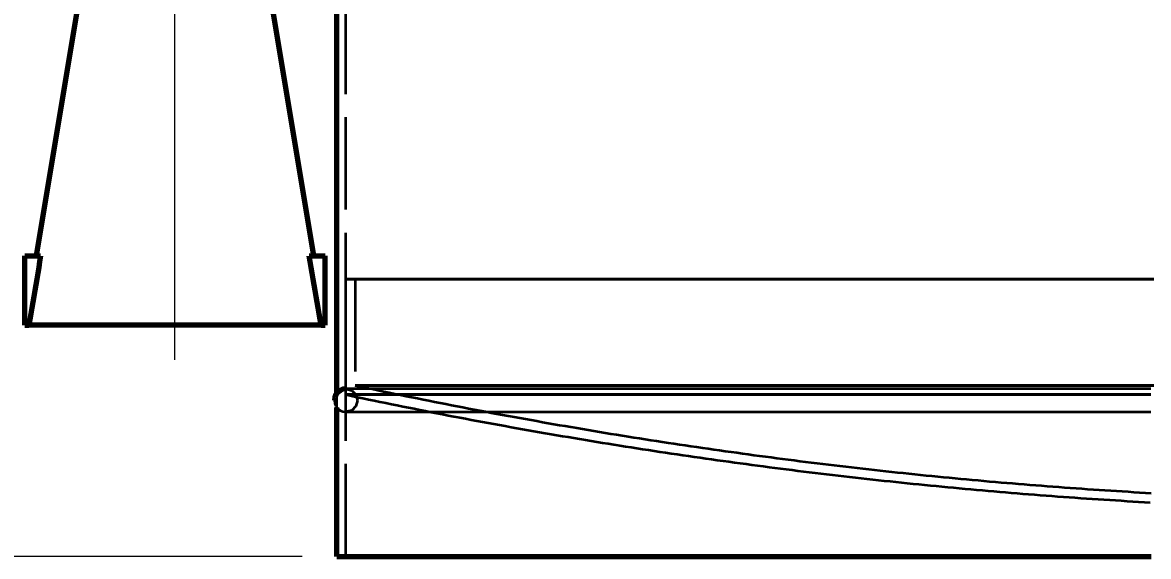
# Model space of a CAD drawing. Header units: millimetres. Extents: x 0 to 2382, y 0 to 420.
# Drawn here: x 97.09 to 145.82, y 167.83 to 190.92 of the extents above; entities that cross this region are included whole.
import ezdxf

# ---------------------------------------------------------------- set-up
doc = ezdxf.new("R2010")
doc.units = ezdxf.units.MM
doc.linetypes.add('IRAM-E-TRAZOS', pattern=[5, 4, -1])
doc.linetypes.add('IRAM-F-TRAZO-PUNTO', pattern=[20, 15, -2, 1, -2])
for name, color, linetype, lineweight in [('01-VISIBLE', 7, 'CONTINUOUS', 70), ('02-OCULTA', 4, 'IRAM-E-TRAZOS', 35), ('03-EJE', 1, 'IRAM-F-TRAZO-PUNTO', 18), ('04-COTA', 3, 'CONTINUOUS', 18)]:
    doc.layers.add(name, color=color, linetype=linetype, lineweight=lineweight)
doc.styles.add('ISO3098', font='isocpeur.ttf')
doc.dimstyles.new('FLAMA-IRAM', dxfattribs={"dimtxt": 3.5, "dimasz": 3.5, "dimexe": 2, "dimexo": 1.5, "dimgap": 1, "dimtad": 1, "dimdec": 1, "dimtxsty": 'ISO3098', "dimblk": 'IRAM_FLECHA', "dimblk1": 'IRAM_FLECHA', "dimblk2": 'IRAM_FLECHA', "dimcen": 2.5, "dimclrd": 256, "dimclre": 256, "dimclrt": 256, "dimazin": 3, "dimtfac": 1, "dimtmove": 0, "dimatfit": 3, "dimlwd": 18, "dimlwe": 18})

# ---------------------------------------------------------------- blocks, each defined once
blk = doc.blocks.new('IRAM_FLECHA')
blk.add_solid([(0, 0), (-1, 0.125), (-1, -0.125)])

msp = doc.modelspace()

# ---------------------------------------------------------------- linework, layer by layer
at = {"layer": '01-VISIBLE'}
for p, q in [((99.688, 192.828), (97.688, 180.828)), ((107.688, 192.828), (109.688, 180.828)), ((110.688, 174.878), (110.688, 191.446)), ((97.188, 180.828), (97.879, 180.828)), ((97.188, 177.828), (97.188, 180.828)), ((109.498, 180.828), (110.188, 180.828)), ((110.188, 177.828), (110.188, 180.828)), ((97.188, 177.828), (97.364, 177.828)), ((110.013, 177.828), (110.188, 177.828)), ((110.688, 167.828), (110.688, 174.278))]:
    msp.add_line(p, q, dxfattribs=at)
for points in [[(97.879, 180.828), (97.836, 180.578), (97.793, 180.328), (97.75, 180.078), (97.707, 179.828), (97.664, 179.578), (97.621, 179.328), (97.578, 179.078), (97.535, 178.828), (97.492, 178.578), (97.449, 178.328), (97.407, 178.078), (97.364, 177.828)], [(110.013, 177.828), (109.97, 178.078), (109.927, 178.328), (109.884, 178.578), (109.841, 178.828), (109.799, 179.078), (109.756, 179.328), (109.713, 179.578), (109.67, 179.828), (109.627, 180.078), (109.584, 180.328), (109.541, 180.578), (109.498, 180.828)], [(110.013, 177.828), (109.76, 177.828), (109.507, 177.828), (109.254, 177.828), (109.001, 177.828), (108.748, 177.828), (108.495, 177.828), (108.242, 177.828), (107.989, 177.828), (107.736, 177.828), (107.483, 177.828), (107.23, 177.828), (106.977, 177.828), (106.724, 177.828), (106.471, 177.828), (106.218, 177.828), (105.965, 177.828), (105.712, 177.828), (105.459, 177.828), (105.206, 177.828), (104.953, 177.828), (104.7, 177.828), (104.447, 177.828), (104.194, 177.828), (103.941, 177.828), (103.688, 177.828), (103.435, 177.828), (103.182, 177.828), (102.929, 177.828), (102.676, 177.828), (102.423, 177.828), (102.17, 177.828), (101.917, 177.828), (101.664, 177.828), (101.411, 177.828), (101.159, 177.828), (100.906, 177.828), (100.653, 177.828), (100.4, 177.828), (100.147, 177.828), (99.894, 177.828), (99.641, 177.828), (99.388, 177.828), (99.135, 177.828), (98.882, 177.828), (98.629, 177.828), (98.376, 177.828), (98.123, 177.828), (97.87, 177.828), (97.617, 177.828), (97.364, 177.828)], [(111.088, 175.078), (110.959, 175.061), (110.838, 175.011), (110.735, 174.932), (110.655, 174.828), (110.605, 174.707), (110.588, 174.578)], [(110.688, 167.828), (110.938, 167.828), (111.188, 167.828), (111.438, 167.828), (111.688, 167.828), (111.938, 167.828), (112.188, 167.828), (112.438, 167.828), (112.688, 167.828), (112.938, 167.828), (113.188, 167.828), (113.438, 167.828), (113.688, 167.828), (113.938, 167.828), (114.188, 167.828), (114.438, 167.828), (114.688, 167.828), (114.938, 167.828), (115.188, 167.828), (115.438, 167.828), (115.688, 167.828), (115.938, 167.828), (116.188, 167.828), (116.438, 167.828), (116.688, 167.828), (116.938, 167.828), (117.188, 167.828), (117.438, 167.828), (117.688, 167.828), (117.938, 167.828), (118.188, 167.828), (118.438, 167.828), (118.688, 167.828), (118.938, 167.828), (119.188, 167.828), (119.438, 167.828), (119.688, 167.828), (119.938, 167.828), (120.188, 167.828), (120.438, 167.828), (120.688, 167.828), (120.938, 167.828), (121.188, 167.828), (121.438, 167.828), (121.688, 167.828), (121.938, 167.828), (122.188, 167.828), (122.438, 167.828), (122.688, 167.828), (122.938, 167.828), (123.188, 167.828), (123.438, 167.828), (123.688, 167.828), (123.938, 167.828), (124.188, 167.828), (124.438, 167.828), (124.688, 167.828), (124.938, 167.828), (125.188, 167.828), (125.438, 167.828), (125.688, 167.828), (125.938, 167.828), (126.188, 167.828), (126.438, 167.828), (126.688, 167.828), (126.938, 167.828), (127.188, 167.828), (127.438, 167.828), (127.688, 167.828), (127.938, 167.828), (128.188, 167.828), (128.438, 167.828), (128.688, 167.828), (128.938, 167.828), (129.188, 167.828), (129.438, 167.828), (129.688, 167.828), (129.938, 167.828), (130.188, 167.828), (130.438, 167.828), (130.688, 167.828), (130.938, 167.828), (131.188, 167.828), (131.438, 167.828), (131.688, 167.828), (131.938, 167.828), (132.188, 167.828), (132.438, 167.828), (132.688, 167.828), (132.938, 167.828), (133.188, 167.828), (133.438, 167.828), (133.688, 167.828), (133.938, 167.828), (134.188, 167.828), (134.438, 167.828), (134.688, 167.828), (134.938, 167.828), (135.188, 167.828), (135.438, 167.828), (135.688, 167.828), (135.938, 167.828), (136.188, 167.828), (136.438, 167.828), (136.688, 167.828), (136.938, 167.828), (137.188, 167.828), (137.438, 167.828), (137.688, 167.828), (137.938, 167.828), (138.188, 167.828), (138.438, 167.828), (138.688, 167.828), (138.938, 167.828), (139.188, 167.828), (139.438, 167.828), (139.688, 167.828), (139.938, 167.828), (140.188, 167.828), (140.438, 167.828), (140.688, 167.828), (140.938, 167.828), (141.188, 167.828), (141.438, 167.828), (141.688, 167.828), (141.938, 167.828), (142.188, 167.828), (142.438, 167.828), (142.688, 167.828), (142.938, 167.828), (143.188, 167.828), (143.438, 167.828), (143.688, 167.828), (143.938, 167.828), (144.188, 167.828), (144.438, 167.828), (144.688, 167.828), (144.938, 167.828), (145.188, 167.828), (145.438, 167.828), (145.688, 167.828), (145.938, 167.828)]]:
    msp.add_lwpolyline(points, dxfattribs=at)
at = {"layer": '02-OCULTA'}
for p, q in [((111.088, 167.828), (111.088, 313.328)), ((97.188, 177.828), (97.188, 180.828)), ((97.188, 180.828), (97.879, 180.828)), ((109.498, 180.828), (110.188, 180.828)), ((110.188, 177.828), (110.188, 180.828)), ((111.088, 174.828), (111.088, 179.828)), ((111.488, 179.828), (111.488, 175.228)), ((97.188, 177.828), (97.364, 177.828)), ((110.013, 177.828), (110.188, 177.828)), ((110.688, 174.278), (110.688, 174.878))]:
    msp.add_line(p, q, dxfattribs=at)
for points in [[(97.879, 180.828), (97.836, 180.578), (97.793, 180.328), (97.75, 180.078), (97.707, 179.828), (97.664, 179.578), (97.621, 179.328), (97.578, 179.078), (97.535, 178.828), (97.492, 178.578), (97.449, 178.328), (97.407, 178.078), (97.364, 177.828)], [(97.688, 180.828), (97.72, 180.828), (97.752, 180.828), (97.784, 180.828), (97.815, 180.828), (97.847, 180.828), (97.879, 180.828)], [(97.879, 180.828), (97.847, 180.828), (97.815, 180.828), (97.784, 180.828), (97.752, 180.828), (97.72, 180.828), (97.688, 180.828)], [(110.013, 177.828), (109.97, 178.078), (109.927, 178.328), (109.884, 178.578), (109.841, 178.828), (109.799, 179.078), (109.756, 179.328), (109.713, 179.578), (109.67, 179.828), (109.627, 180.078), (109.584, 180.328), (109.541, 180.578), (109.498, 180.828)], [(109.498, 180.828), (109.53, 180.828), (109.561, 180.828), (109.593, 180.828), (109.625, 180.828), (109.657, 180.828), (109.688, 180.828)], [(109.688, 180.828), (109.657, 180.828), (109.625, 180.828), (109.593, 180.828), (109.561, 180.828), (109.53, 180.828), (109.498, 180.828)], [(145.912, 179.828), (145.662, 179.828), (145.411, 179.828), (145.161, 179.828), (144.91, 179.828), (144.66, 179.828), (144.409, 179.828), (144.159, 179.828), (143.908, 179.828), (143.657, 179.828), (143.407, 179.828), (143.156, 179.828), (142.906, 179.828), (142.655, 179.828), (142.405, 179.828), (142.154, 179.828), (141.904, 179.828), (141.653, 179.828), (141.403, 179.828), (141.152, 179.828), (140.902, 179.828), (140.651, 179.828), (140.401, 179.828), (140.15, 179.828), (139.9, 179.828), (139.649, 179.828), (139.398, 179.828), (139.148, 179.828), (138.897, 179.828), (138.647, 179.828), (138.396, 179.828), (138.146, 179.828), (137.895, 179.828), (137.645, 179.828), (137.394, 179.828), (137.144, 179.828), (136.893, 179.828), (136.643, 179.828), (136.392, 179.828), (136.142, 179.828), (135.891, 179.828), (135.64, 179.828), (135.39, 179.828), (135.139, 179.828), (134.889, 179.828), (134.638, 179.828), (134.388, 179.828), (134.137, 179.828), (133.887, 179.828), (133.636, 179.828), (133.386, 179.828), (133.135, 179.828), (132.885, 179.828), (132.634, 179.828), (132.384, 179.828), (132.133, 179.828), (131.882, 179.828), (131.632, 179.828), (131.381, 179.828), (131.131, 179.828), (130.88, 179.828), (130.63, 179.828), (130.379, 179.828), (130.129, 179.828), (129.878, 179.828), (129.628, 179.828), (129.377, 179.828), (129.127, 179.828), (128.876, 179.828), (128.626, 179.828), (128.375, 179.828), (128.125, 179.828), (127.874, 179.828), (127.623, 179.828), (127.373, 179.828), (127.122, 179.828), (126.872, 179.828), (126.621, 179.828), (126.371, 179.828), (126.12, 179.828), (125.87, 179.828), (125.619, 179.828), (125.369, 179.828), (125.118, 179.828), (124.868, 179.828), (124.617, 179.828), (124.367, 179.828), (124.116, 179.828), (123.865, 179.828), (123.615, 179.828), (123.364, 179.828), (123.114, 179.828), (122.863, 179.828), (122.613, 179.828), (122.362, 179.828), (122.112, 179.828), (121.861, 179.828), (121.611, 179.828), (121.36, 179.828), (121.11, 179.828), (120.859, 179.828), (120.609, 179.828), (120.358, 179.828), (120.107, 179.828), (119.857, 179.828), (119.606, 179.828), (119.356, 179.828), (119.105, 179.828), (118.855, 179.828), (118.604, 179.828), (118.354, 179.828), (118.103, 179.828), (117.853, 179.828), (117.602, 179.828), (117.352, 179.828), (117.101, 179.828), (116.851, 179.828), (116.6, 179.828), (116.35, 179.828), (116.099, 179.828), (115.848, 179.828), (115.598, 179.828), (115.347, 179.828), (115.097, 179.828), (114.846, 179.828), (114.596, 179.828), (114.345, 179.828), (114.095, 179.828), (113.844, 179.828), (113.594, 179.828), (113.343, 179.828), (113.093, 179.828), (112.842, 179.828), (112.592, 179.828), (112.341, 179.828), (112.09, 179.828), (111.84, 179.828), (111.589, 179.828), (111.339, 179.828), (111.088, 179.828)], [(111.088, 179.828), (111.339, 179.828), (111.589, 179.828), (111.84, 179.828), (112.09, 179.828), (112.341, 179.828), (112.592, 179.828), (112.842, 179.828), (113.093, 179.828), (113.343, 179.828), (113.594, 179.828), (113.844, 179.828), (114.095, 179.828), (114.345, 179.828), (114.596, 179.828), (114.846, 179.828), (115.097, 179.828), (115.347, 179.828), (115.598, 179.828), (115.848, 179.828), (116.099, 179.828), (116.35, 179.828), (116.6, 179.828), (116.851, 179.828), (117.101, 179.828), (117.352, 179.828), (117.602, 179.828), (117.853, 179.828), (118.103, 179.828), (118.354, 179.828), (118.604, 179.828), (118.855, 179.828), (119.105, 179.828), (119.356, 179.828), (119.606, 179.828), (119.857, 179.828), (120.107, 179.828), (120.358, 179.828), (120.609, 179.828), (120.859, 179.828), (121.11, 179.828), (121.36, 179.828), (121.611, 179.828), (121.861, 179.828), (122.112, 179.828), (122.362, 179.828), (122.613, 179.828), (122.863, 179.828), (123.114, 179.828), (123.364, 179.828), (123.615, 179.828), (123.865, 179.828), (124.116, 179.828), (124.367, 179.828), (124.617, 179.828), (124.868, 179.828), (125.118, 179.828), (125.369, 179.828), (125.619, 179.828), (125.87, 179.828), (126.12, 179.828), (126.371, 179.828), (126.621, 179.828), (126.872, 179.828), (127.122, 179.828), (127.373, 179.828), (127.623, 179.828), (127.874, 179.828), (128.125, 179.828), (128.375, 179.828), (128.626, 179.828), (128.876, 179.828), (129.127, 179.828), (129.377, 179.828), (129.628, 179.828), (129.878, 179.828), (130.129, 179.828), (130.379, 179.828), (130.63, 179.828), (130.88, 179.828), (131.131, 179.828), (131.381, 179.828), (131.632, 179.828), (131.882, 179.828), (132.133, 179.828), (132.384, 179.828), (132.634, 179.828), (132.885, 179.828), (133.135, 179.828), (133.386, 179.828), (133.636, 179.828), (133.887, 179.828), (134.137, 179.828), (134.388, 179.828), (134.638, 179.828), (134.889, 179.828), (135.139, 179.828), (135.39, 179.828), (135.64, 179.828), (135.891, 179.828), (136.142, 179.828), (136.392, 179.828), (136.643, 179.828), (136.893, 179.828), (137.144, 179.828), (137.394, 179.828), (137.645, 179.828), (137.895, 179.828), (138.146, 179.828), (138.396, 179.828), (138.647, 179.828), (138.897, 179.828), (139.148, 179.828), (139.398, 179.828), (139.649, 179.828), (139.9, 179.828), (140.15, 179.828), (140.401, 179.828), (140.651, 179.828), (140.902, 179.828), (141.152, 179.828), (141.403, 179.828), (141.653, 179.828), (141.904, 179.828), (142.154, 179.828), (142.405, 179.828), (142.655, 179.828), (142.906, 179.828), (143.156, 179.828), (143.407, 179.828), (143.657, 179.828), (143.908, 179.828), (144.159, 179.828), (144.409, 179.828), (144.66, 179.828), (144.91, 179.828), (145.161, 179.828), (145.411, 179.828), (145.662, 179.828), (145.912, 179.828)], [(146.044, 179.828), (145.793, 179.828), (145.543, 179.828), (145.293, 179.828), (145.042, 179.828), (144.792, 179.828), (144.541, 179.828), (144.291, 179.828), (144.041, 179.828), (143.79, 179.828), (143.54, 179.828), (143.289, 179.828), (143.039, 179.828), (142.789, 179.828), (142.538, 179.828), (142.288, 179.828), (142.037, 179.828), (141.787, 179.828), (141.537, 179.828), (141.286, 179.828), (141.036, 179.828), (140.785, 179.828), (140.535, 179.828), (140.285, 179.828), (140.034, 179.828), (139.784, 179.828), (139.533, 179.828), (139.283, 179.828), (139.033, 179.828), (138.782, 179.828), (138.532, 179.828), (138.281, 179.828), (138.031, 179.828), (137.781, 179.828), (137.53, 179.828), (137.28, 179.828), (137.029, 179.828), (136.779, 179.828), (136.529, 179.828), (136.278, 179.828), (136.028, 179.828), (135.777, 179.828), (135.527, 179.828), (135.277, 179.828), (135.026, 179.828), (134.776, 179.828), (134.525, 179.828), (134.275, 179.828), (134.025, 179.828), (133.774, 179.828), (133.524, 179.828), (133.273, 179.828), (133.023, 179.828), (132.773, 179.828), (132.522, 179.828), (132.272, 179.828), (132.021, 179.828), (131.771, 179.828), (131.521, 179.828), (131.27, 179.828), (131.02, 179.828), (130.769, 179.828), (130.519, 179.828), (130.268, 179.828), (130.018, 179.828), (129.768, 179.828), (129.517, 179.828), (129.267, 179.828), (129.016, 179.828), (128.766, 179.828), (128.516, 179.828), (128.265, 179.828), (128.015, 179.828), (127.764, 179.828), (127.514, 179.828), (127.264, 179.828), (127.013, 179.828), (126.763, 179.828), (126.512, 179.828), (126.262, 179.828), (126.012, 179.828), (125.761, 179.828), (125.511, 179.828), (125.26, 179.828), (125.01, 179.828), (124.76, 179.828), (124.509, 179.828), (124.259, 179.828), (124.008, 179.828), (123.758, 179.828), (123.508, 179.828), (123.257, 179.828), (123.007, 179.828), (122.756, 179.828), (122.506, 179.828), (122.256, 179.828), (122.005, 179.828), (121.755, 179.828), (121.504, 179.828), (121.254, 179.828), (121.004, 179.828), (120.753, 179.828), (120.503, 179.828), (120.252, 179.828), (120.002, 179.828), (119.752, 179.828), (119.501, 179.828), (119.251, 179.828), (119, 179.828), (118.75, 179.828), (118.5, 179.828), (118.249, 179.828), (117.999, 179.828), (117.748, 179.828), (117.498, 179.828), (117.248, 179.828), (116.997, 179.828), (116.747, 179.828), (116.496, 179.828), (116.246, 179.828), (115.996, 179.828), (115.745, 179.828), (115.495, 179.828), (115.244, 179.828), (114.994, 179.828), (114.744, 179.828), (114.493, 179.828), (114.243, 179.828), (113.992, 179.828), (113.742, 179.828), (113.492, 179.828), (113.241, 179.828), (112.991, 179.828), (112.74, 179.828), (112.49, 179.828), (112.24, 179.828), (111.989, 179.828), (111.739, 179.828), (111.488, 179.828)], [(111.488, 179.828), (111.739, 179.828), (111.989, 179.828), (112.24, 179.828), (112.49, 179.828), (112.74, 179.828), (112.991, 179.828), (113.241, 179.828), (113.492, 179.828), (113.742, 179.828), (113.992, 179.828), (114.243, 179.828), (114.493, 179.828), (114.744, 179.828), (114.994, 179.828), (115.244, 179.828), (115.495, 179.828), (115.745, 179.828), (115.996, 179.828), (116.246, 179.828), (116.496, 179.828), (116.747, 179.828), (116.997, 179.828), (117.248, 179.828), (117.498, 179.828), (117.748, 179.828), (117.999, 179.828), (118.249, 179.828), (118.5, 179.828), (118.75, 179.828), (119, 179.828), (119.251, 179.828), (119.501, 179.828), (119.752, 179.828), (120.002, 179.828), (120.252, 179.828), (120.503, 179.828), (120.753, 179.828), (121.004, 179.828), (121.254, 179.828), (121.504, 179.828), (121.755, 179.828), (122.005, 179.828), (122.256, 179.828), (122.506, 179.828), (122.756, 179.828), (123.007, 179.828), (123.257, 179.828), (123.508, 179.828), (123.758, 179.828), (124.008, 179.828), (124.259, 179.828), (124.509, 179.828), (124.76, 179.828), (125.01, 179.828), (125.26, 179.828), (125.511, 179.828), (125.761, 179.828), (126.012, 179.828), (126.262, 179.828), (126.512, 179.828), (126.763, 179.828), (127.013, 179.828), (127.264, 179.828), (127.514, 179.828), (127.764, 179.828), (128.015, 179.828), (128.265, 179.828), (128.516, 179.828), (128.766, 179.828), (129.016, 179.828), (129.267, 179.828), (129.517, 179.828), (129.768, 179.828), (130.018, 179.828), (130.268, 179.828), (130.519, 179.828), (130.769, 179.828), (131.02, 179.828), (131.27, 179.828), (131.521, 179.828), (131.771, 179.828), (132.021, 179.828), (132.272, 179.828), (132.522, 179.828), (132.773, 179.828), (133.023, 179.828), (133.273, 179.828), (133.524, 179.828), (133.774, 179.828), (134.025, 179.828), (134.275, 179.828), (134.525, 179.828), (134.776, 179.828), (135.026, 179.828), (135.277, 179.828), (135.527, 179.828), (135.777, 179.828), (136.028, 179.828), (136.278, 179.828), (136.529, 179.828), (136.779, 179.828), (137.029, 179.828), (137.28, 179.828), (137.53, 179.828), (137.781, 179.828), (138.031, 179.828), (138.281, 179.828), (138.532, 179.828), (138.782, 179.828), (139.033, 179.828), (139.283, 179.828), (139.533, 179.828), (139.784, 179.828), (140.034, 179.828), (140.285, 179.828), (140.535, 179.828), (140.785, 179.828), (141.036, 179.828), (141.286, 179.828), (141.537, 179.828), (141.787, 179.828), (142.037, 179.828), (142.288, 179.828), (142.538, 179.828), (142.789, 179.828), (143.039, 179.828), (143.289, 179.828), (143.54, 179.828), (143.79, 179.828), (144.041, 179.828), (144.291, 179.828), (144.541, 179.828), (144.792, 179.828), (145.042, 179.828), (145.293, 179.828), (145.543, 179.828), (145.793, 179.828), (146.044, 179.828)], [(97.364, 177.828), (97.617, 177.828), (97.87, 177.828), (98.123, 177.828), (98.376, 177.828), (98.629, 177.828), (98.882, 177.828), (99.135, 177.828), (99.388, 177.828), (99.641, 177.828), (99.894, 177.828), (100.147, 177.828), (100.4, 177.828), (100.653, 177.828), (100.906, 177.828), (101.159, 177.828), (101.411, 177.828), (101.664, 177.828), (101.917, 177.828), (102.17, 177.828), (102.423, 177.828), (102.676, 177.828), (102.929, 177.828), (103.182, 177.828), (103.435, 177.828), (103.688, 177.828), (103.941, 177.828), (104.194, 177.828), (104.447, 177.828), (104.7, 177.828), (104.953, 177.828), (105.206, 177.828), (105.459, 177.828), (105.712, 177.828), (105.965, 177.828), (106.218, 177.828), (106.471, 177.828), (106.724, 177.828), (106.977, 177.828), (107.23, 177.828), (107.483, 177.828), (107.736, 177.828), (107.989, 177.828), (108.242, 177.828), (108.495, 177.828), (108.748, 177.828), (109.001, 177.828), (109.254, 177.828), (109.507, 177.828), (109.76, 177.828), (110.013, 177.828)], [(145.912, 175.078), (145.662, 175.078), (145.411, 175.078), (145.161, 175.078), (144.91, 175.078), (144.66, 175.078), (144.409, 175.078), (144.159, 175.078), (143.908, 175.078), (143.657, 175.078), (143.407, 175.078), (143.156, 175.078), (142.906, 175.078), (142.655, 175.078), (142.405, 175.078), (142.154, 175.078), (141.904, 175.078), (141.653, 175.078), (141.403, 175.078), (141.152, 175.078), (140.902, 175.078), (140.651, 175.078), (140.401, 175.078), (140.15, 175.078), (139.9, 175.078), (139.649, 175.078), (139.398, 175.078), (139.148, 175.078), (138.897, 175.078), (138.647, 175.078), (138.396, 175.078), (138.146, 175.078), (137.895, 175.078), (137.645, 175.078), (137.394, 175.078), (137.144, 175.078), (136.893, 175.078), (136.643, 175.078), (136.392, 175.078), (136.142, 175.078), (135.891, 175.078), (135.64, 175.078), (135.39, 175.078), (135.139, 175.078), (134.889, 175.078), (134.638, 175.078), (134.388, 175.078), (134.137, 175.078), (133.887, 175.078), (133.636, 175.078), (133.386, 175.078), (133.135, 175.078), (132.885, 175.078), (132.634, 175.078), (132.384, 175.078), (132.133, 175.078), (131.882, 175.078), (131.632, 175.078), (131.381, 175.078), (131.131, 175.078), (130.88, 175.078), (130.63, 175.078), (130.379, 175.078), (130.129, 175.078), (129.878, 175.078), (129.628, 175.078), (129.377, 175.078), (129.127, 175.078), (128.876, 175.078), (128.626, 175.078), (128.375, 175.078), (128.125, 175.078), (127.874, 175.078), (127.623, 175.078), (127.373, 175.078), (127.122, 175.078), (126.872, 175.078), (126.621, 175.078), (126.371, 175.078), (126.12, 175.078), (125.87, 175.078), (125.619, 175.078), (125.369, 175.078), (125.118, 175.078), (124.868, 175.078), (124.617, 175.078), (124.367, 175.078), (124.116, 175.078), (123.865, 175.078), (123.615, 175.078), (123.364, 175.078), (123.114, 175.078), (122.863, 175.078), (122.613, 175.078), (122.362, 175.078), (122.112, 175.078), (121.861, 175.078), (121.611, 175.078), (121.36, 175.078), (121.11, 175.078), (120.859, 175.078), (120.609, 175.078), (120.358, 175.078), (120.107, 175.078), (119.857, 175.078), (119.606, 175.078), (119.356, 175.078), (119.105, 175.078), (118.855, 175.078), (118.604, 175.078), (118.354, 175.078), (118.103, 175.078), (117.853, 175.078), (117.602, 175.078), (117.352, 175.078), (117.101, 175.078), (116.851, 175.078), (116.6, 175.078), (116.35, 175.078), (116.099, 175.078), (115.848, 175.078), (115.598, 175.078), (115.347, 175.078), (115.097, 175.078), (114.846, 175.078), (114.596, 175.078), (114.345, 175.078), (114.095, 175.078), (113.844, 175.078), (113.594, 175.078), (113.343, 175.078), (113.093, 175.078), (112.842, 175.078), (112.592, 175.078), (112.341, 175.078), (112.09, 175.078), (111.84, 175.078), (111.589, 175.078), (111.339, 175.078), (111.088, 175.078)], [(145.912, 175.078), (145.662, 175.078), (145.411, 175.078), (145.161, 175.078), (144.91, 175.078), (144.66, 175.078), (144.409, 175.078), (144.159, 175.078), (143.908, 175.078), (143.657, 175.078), (143.407, 175.078), (143.156, 175.078), (142.906, 175.078), (142.655, 175.078), (142.405, 175.078), (142.154, 175.078), (141.904, 175.078), (141.653, 175.078), (141.403, 175.078), (141.152, 175.078), (140.902, 175.078), (140.651, 175.078), (140.401, 175.078), (140.15, 175.078), (139.9, 175.078), (139.649, 175.078), (139.398, 175.078), (139.148, 175.078), (138.897, 175.078), (138.647, 175.078), (138.396, 175.078), (138.146, 175.078), (137.895, 175.078), (137.645, 175.078), (137.394, 175.078), (137.144, 175.078), (136.893, 175.078), (136.643, 175.078), (136.392, 175.078), (136.142, 175.078), (135.891, 175.078), (135.64, 175.078), (135.39, 175.078), (135.139, 175.078), (134.889, 175.078), (134.638, 175.078), (134.388, 175.078), (134.137, 175.078), (133.887, 175.078), (133.636, 175.078), (133.386, 175.078), (133.135, 175.078), (132.885, 175.078), (132.634, 175.078), (132.384, 175.078), (132.133, 175.078), (131.882, 175.078), (131.632, 175.078), (131.381, 175.078), (131.131, 175.078), (130.88, 175.078), (130.63, 175.078), (130.379, 175.078), (130.129, 175.078), (129.878, 175.078), (129.628, 175.078), (129.377, 175.078), (129.127, 175.078), (128.876, 175.078), (128.626, 175.078), (128.375, 175.078), (128.125, 175.078), (127.874, 175.078), (127.623, 175.078), (127.373, 175.078), (127.122, 175.078), (126.872, 175.078), (126.621, 175.078), (126.371, 175.078), (126.12, 175.078), (125.87, 175.078), (125.619, 175.078), (125.369, 175.078), (125.118, 175.078), (124.868, 175.078), (124.617, 175.078), (124.367, 175.078), (124.116, 175.078), (123.865, 175.078), (123.615, 175.078), (123.364, 175.078), (123.114, 175.078), (122.863, 175.078), (122.613, 175.078), (122.362, 175.078), (122.112, 175.078), (121.861, 175.078), (121.611, 175.078), (121.36, 175.078), (121.11, 175.078), (120.859, 175.078), (120.609, 175.078), (120.358, 175.078), (120.107, 175.078), (119.857, 175.078), (119.606, 175.078), (119.356, 175.078), (119.105, 175.078), (118.855, 175.078), (118.604, 175.078), (118.354, 175.078), (118.103, 175.078), (117.853, 175.078), (117.602, 175.078), (117.352, 175.078), (117.101, 175.078), (116.851, 175.078), (116.6, 175.078), (116.35, 175.078), (116.099, 175.078), (115.848, 175.078), (115.598, 175.078), (115.347, 175.078), (115.097, 175.078), (114.846, 175.078), (114.596, 175.078), (114.345, 175.078), (114.095, 175.078), (113.844, 175.078), (113.594, 175.078), (113.343, 175.078), (113.093, 175.078), (112.842, 175.078), (112.592, 175.078), (112.341, 175.078), (112.09, 175.078), (111.84, 175.078), (111.589, 175.078), (111.339, 175.078), (111.088, 175.078)], [(111.088, 175.078), (111.338, 175.011), (111.521, 174.828), (111.588, 174.578), (111.521, 174.328), (111.338, 174.145), (111.088, 174.078)], [(146.044, 175.228), (145.793, 175.228), (145.543, 175.228), (145.293, 175.228), (145.042, 175.228), (144.792, 175.228), (144.541, 175.228), (144.291, 175.228), (144.041, 175.228), (143.79, 175.228), (143.54, 175.228), (143.289, 175.228), (143.039, 175.228), (142.789, 175.228), (142.538, 175.228), (142.288, 175.228), (142.037, 175.228), (141.787, 175.228), (141.537, 175.228), (141.286, 175.228), (141.036, 175.228), (140.785, 175.228), (140.535, 175.228), (140.285, 175.228), (140.034, 175.228), (139.784, 175.228), (139.533, 175.228), (139.283, 175.228), (139.033, 175.228), (138.782, 175.228), (138.532, 175.228), (138.281, 175.228), (138.031, 175.228), (137.781, 175.228), (137.53, 175.228), (137.28, 175.228), (137.029, 175.228), (136.779, 175.228), (136.529, 175.228), (136.278, 175.228), (136.028, 175.228), (135.777, 175.228), (135.527, 175.228), (135.277, 175.228), (135.026, 175.228), (134.776, 175.228), (134.525, 175.228), (134.275, 175.228), (134.025, 175.228), (133.774, 175.228), (133.524, 175.228), (133.273, 175.228), (133.023, 175.228), (132.773, 175.228), (132.522, 175.228), (132.272, 175.228), (132.021, 175.228), (131.771, 175.228), (131.521, 175.228), (131.27, 175.228), (131.02, 175.228), (130.769, 175.228), (130.519, 175.228), (130.268, 175.228), (130.018, 175.228), (129.768, 175.228), (129.517, 175.228), (129.267, 175.228), (129.016, 175.228), (128.766, 175.228), (128.516, 175.228), (128.265, 175.228), (128.015, 175.228), (127.764, 175.228), (127.514, 175.228), (127.264, 175.228), (127.013, 175.228), (126.763, 175.228), (126.512, 175.228), (126.262, 175.228), (126.012, 175.228), (125.761, 175.228), (125.511, 175.228), (125.26, 175.228), (125.01, 175.228), (124.76, 175.228), (124.509, 175.228), (124.259, 175.228), (124.008, 175.228), (123.758, 175.228), (123.508, 175.228), (123.257, 175.228), (123.007, 175.228), (122.756, 175.228), (122.506, 175.228), (122.256, 175.228), (122.005, 175.228), (121.755, 175.228), (121.504, 175.228), (121.254, 175.228), (121.004, 175.228), (120.753, 175.228), (120.503, 175.228), (120.252, 175.228), (120.002, 175.228), (119.752, 175.228), (119.501, 175.228), (119.251, 175.228), (119, 175.228), (118.75, 175.228), (118.5, 175.228), (118.249, 175.228), (117.999, 175.228), (117.748, 175.228), (117.498, 175.228), (117.248, 175.228), (116.997, 175.228), (116.747, 175.228), (116.496, 175.228), (116.246, 175.228), (115.996, 175.228), (115.745, 175.228), (115.495, 175.228), (115.244, 175.228), (114.994, 175.228), (114.744, 175.228), (114.493, 175.228), (114.243, 175.228), (113.992, 175.228), (113.742, 175.228), (113.492, 175.228), (113.241, 175.228), (112.991, 175.228), (112.74, 175.228), (112.49, 175.228), (112.24, 175.228), (111.989, 175.228), (111.739, 175.228), (111.488, 175.228)], [(111.488, 175.228), (111.739, 175.228), (111.989, 175.228), (112.24, 175.228), (112.49, 175.228), (112.74, 175.228), (112.991, 175.228), (113.241, 175.228), (113.492, 175.228), (113.742, 175.228), (113.992, 175.228), (114.243, 175.228), (114.493, 175.228), (114.744, 175.228), (114.994, 175.228), (115.244, 175.228), (115.495, 175.228), (115.745, 175.228), (115.996, 175.228), (116.246, 175.228), (116.496, 175.228), (116.747, 175.228), (116.997, 175.228), (117.248, 175.228), (117.498, 175.228), (117.748, 175.228), (117.999, 175.228), (118.249, 175.228), (118.5, 175.228), (118.75, 175.228), (119, 175.228), (119.251, 175.228), (119.501, 175.228), (119.752, 175.228), (120.002, 175.228), (120.252, 175.228), (120.503, 175.228), (120.753, 175.228), (121.004, 175.228), (121.254, 175.228), (121.504, 175.228), (121.755, 175.228), (122.005, 175.228), (122.256, 175.228), (122.506, 175.228), (122.756, 175.228), (123.007, 175.228), (123.257, 175.228), (123.508, 175.228), (123.758, 175.228), (124.008, 175.228), (124.259, 175.228), (124.509, 175.228), (124.76, 175.228), (125.01, 175.228), (125.26, 175.228), (125.511, 175.228), (125.761, 175.228), (126.012, 175.228), (126.262, 175.228), (126.512, 175.228), (126.763, 175.228), (127.013, 175.228), (127.264, 175.228), (127.514, 175.228), (127.764, 175.228), (128.015, 175.228), (128.265, 175.228), (128.516, 175.228), (128.766, 175.228), (129.016, 175.228), (129.267, 175.228), (129.517, 175.228), (129.768, 175.228), (130.018, 175.228), (130.268, 175.228), (130.519, 175.228), (130.769, 175.228), (131.02, 175.228), (131.27, 175.228), (131.521, 175.228), (131.771, 175.228), (132.021, 175.228), (132.272, 175.228), (132.522, 175.228), (132.773, 175.228), (133.023, 175.228), (133.273, 175.228), (133.524, 175.228), (133.774, 175.228), (134.025, 175.228), (134.275, 175.228), (134.525, 175.228), (134.776, 175.228), (135.026, 175.228), (135.277, 175.228), (135.527, 175.228), (135.777, 175.228), (136.028, 175.228), (136.278, 175.228), (136.529, 175.228), (136.779, 175.228), (137.029, 175.228), (137.28, 175.228), (137.53, 175.228), (137.781, 175.228), (138.031, 175.228), (138.281, 175.228), (138.532, 175.228), (138.782, 175.228), (139.033, 175.228), (139.283, 175.228), (139.533, 175.228), (139.784, 175.228), (140.034, 175.228), (140.285, 175.228), (140.535, 175.228), (140.785, 175.228), (141.036, 175.228), (141.286, 175.228), (141.537, 175.228), (141.787, 175.228), (142.037, 175.228), (142.288, 175.228), (142.538, 175.228), (142.789, 175.228), (143.039, 175.228), (143.289, 175.228), (143.54, 175.228), (143.79, 175.228), (144.041, 175.228), (144.291, 175.228), (144.541, 175.228), (144.792, 175.228), (145.042, 175.228), (145.293, 175.228), (145.543, 175.228), (145.793, 175.228), (146.044, 175.228)], [(111.488, 175.228), (111.733, 175.176), (111.978, 175.124), (112.223, 175.072), (112.468, 175.021), (112.713, 174.969), (112.958, 174.918), (113.203, 174.868), (113.448, 174.817), (113.693, 174.767), (113.939, 174.717), (114.184, 174.668), (114.429, 174.618), (114.675, 174.569), (114.92, 174.52), (115.166, 174.472), (115.411, 174.423), (115.657, 174.375), (115.903, 174.328), (116.148, 174.28), (116.394, 174.233), (116.64, 174.186), (116.886, 174.139), (117.132, 174.093), (117.378, 174.046), (117.624, 174.001), (117.87, 173.955), (118.116, 173.91), (118.362, 173.864), (118.608, 173.82), (118.855, 173.775), (119.101, 173.731), (119.347, 173.687), (119.594, 173.643), (119.84, 173.6), (120.087, 173.556), (120.334, 173.513), (120.58, 173.471), (120.827, 173.428), (121.074, 173.386), (121.32, 173.344), (121.567, 173.303), (121.814, 173.261), (122.061, 173.22), (122.308, 173.18), (122.555, 173.139), (122.802, 173.099), (123.049, 173.059), (123.296, 173.019), (123.543, 172.98), (123.79, 172.941), (124.038, 172.902), (124.285, 172.863), (124.532, 172.825), (124.78, 172.787), (125.027, 172.749), (125.275, 172.712), (125.522, 172.675), (125.77, 172.638), (126.017, 172.601), (126.265, 172.565), (126.513, 172.528), (126.76, 172.493), (127.008, 172.457), (127.256, 172.422), (127.504, 172.387), (127.752, 172.352), (127.999, 172.318), (128.247, 172.283), (128.495, 172.249), (128.743, 172.216), (128.991, 172.182), (129.24, 172.149), (129.488, 172.117), (129.736, 172.084), (129.984, 172.052), (130.232, 172.02), (130.481, 171.988), (130.729, 171.957), (130.977, 171.926), (131.226, 171.895), (131.474, 171.864), (131.722, 171.834), (131.971, 171.804), (132.219, 171.774), (132.468, 171.745), (132.717, 171.716), (132.965, 171.687), (133.214, 171.658), (133.463, 171.63), (133.711, 171.602), (133.96, 171.574), (134.209, 171.546), (134.458, 171.519), (134.706, 171.492), (134.955, 171.466), (135.204, 171.439), (135.453, 171.413), (135.702, 171.387), (135.951, 171.362), (136.2, 171.337), (136.449, 171.312), (136.698, 171.287), (136.947, 171.262), (137.196, 171.238), (137.446, 171.215), (137.695, 171.191), (137.944, 171.168), (138.193, 171.145), (138.442, 171.122), (138.692, 171.1), (138.941, 171.077), (139.19, 171.056), (139.44, 171.034), (139.689, 171.013), (139.938, 170.992), (140.188, 170.971), (140.437, 170.95), (140.687, 170.93), (140.936, 170.91), (141.186, 170.891), (141.435, 170.872), (141.685, 170.853), (141.935, 170.834), (142.184, 170.815), (142.434, 170.797), (142.683, 170.779), (142.933, 170.762), (143.183, 170.744), (143.432, 170.727), (143.682, 170.711), (143.932, 170.694), (144.182, 170.678), (144.432, 170.662), (144.681, 170.646), (144.931, 170.631), (145.181, 170.616), (145.431, 170.601), (145.681, 170.587), (145.931, 170.573)], [(110.588, 174.578), (110.605, 174.449), (110.655, 174.328), (110.735, 174.225), (110.838, 174.145), (110.959, 174.095), (111.088, 174.078)], [(145.912, 174.828), (145.662, 174.828), (145.411, 174.828), (145.161, 174.828), (144.91, 174.828), (144.66, 174.828), (144.409, 174.828), (144.159, 174.828), (143.908, 174.828), (143.657, 174.828), (143.407, 174.828), (143.156, 174.828), (142.906, 174.828), (142.655, 174.828), (142.405, 174.828), (142.154, 174.828), (141.904, 174.828), (141.653, 174.828), (141.403, 174.828), (141.152, 174.828), (140.902, 174.828), (140.651, 174.828), (140.401, 174.828), (140.15, 174.828), (139.9, 174.828), (139.649, 174.828), (139.398, 174.828), (139.148, 174.828), (138.897, 174.828), (138.647, 174.828), (138.396, 174.828), (138.146, 174.828), (137.895, 174.828), (137.645, 174.828), (137.394, 174.828), (137.144, 174.828), (136.893, 174.828), (136.643, 174.828), (136.392, 174.828), (136.142, 174.828), (135.891, 174.828), (135.64, 174.828), (135.39, 174.828), (135.139, 174.828), (134.889, 174.828), (134.638, 174.828), (134.388, 174.828), (134.137, 174.828), (133.887, 174.828), (133.636, 174.828), (133.386, 174.828), (133.135, 174.828), (132.885, 174.828), (132.634, 174.828), (132.384, 174.828), (132.133, 174.828), (131.882, 174.828), (131.632, 174.828), (131.381, 174.828), (131.131, 174.828), (130.88, 174.828), (130.63, 174.828), (130.379, 174.828), (130.129, 174.828), (129.878, 174.828), (129.628, 174.828), (129.377, 174.828), (129.127, 174.828), (128.876, 174.828), (128.626, 174.828), (128.375, 174.828), (128.125, 174.828), (127.874, 174.828), (127.623, 174.828), (127.373, 174.828), (127.122, 174.828), (126.872, 174.828), (126.621, 174.828), (126.371, 174.828), (126.12, 174.828), (125.87, 174.828), (125.619, 174.828), (125.369, 174.828), (125.118, 174.828), (124.868, 174.828), (124.617, 174.828), (124.367, 174.828), (124.116, 174.828), (123.865, 174.828), (123.615, 174.828), (123.364, 174.828), (123.114, 174.828), (122.863, 174.828), (122.613, 174.828), (122.362, 174.828), (122.112, 174.828), (121.861, 174.828), (121.611, 174.828), (121.36, 174.828), (121.11, 174.828), (120.859, 174.828), (120.609, 174.828), (120.358, 174.828), (120.107, 174.828), (119.857, 174.828), (119.606, 174.828), (119.356, 174.828), (119.105, 174.828), (118.855, 174.828), (118.604, 174.828), (118.354, 174.828), (118.103, 174.828), (117.853, 174.828), (117.602, 174.828), (117.352, 174.828), (117.101, 174.828), (116.851, 174.828), (116.6, 174.828), (116.35, 174.828), (116.099, 174.828), (115.848, 174.828), (115.598, 174.828), (115.347, 174.828), (115.097, 174.828), (114.846, 174.828), (114.596, 174.828), (114.345, 174.828), (114.095, 174.828), (113.844, 174.828), (113.594, 174.828), (113.343, 174.828), (113.093, 174.828), (112.842, 174.828), (112.592, 174.828), (112.341, 174.828), (112.09, 174.828), (111.84, 174.828), (111.589, 174.828), (111.339, 174.828), (111.088, 174.828)], [(111.088, 174.828), (111.339, 174.828), (111.589, 174.828), (111.84, 174.828), (112.09, 174.828), (112.341, 174.828), (112.592, 174.828), (112.842, 174.828), (113.093, 174.828), (113.343, 174.828), (113.594, 174.828), (113.844, 174.828), (114.095, 174.828), (114.345, 174.828), (114.596, 174.828), (114.846, 174.828), (115.097, 174.828), (115.347, 174.828), (115.598, 174.828), (115.848, 174.828), (116.099, 174.828), (116.35, 174.828), (116.6, 174.828), (116.851, 174.828), (117.101, 174.828), (117.352, 174.828), (117.602, 174.828), (117.853, 174.828), (118.103, 174.828), (118.354, 174.828), (118.604, 174.828), (118.855, 174.828), (119.105, 174.828), (119.356, 174.828), (119.606, 174.828), (119.857, 174.828), (120.107, 174.828), (120.358, 174.828), (120.609, 174.828), (120.859, 174.828), (121.11, 174.828), (121.36, 174.828), (121.611, 174.828), (121.861, 174.828), (122.112, 174.828), (122.362, 174.828), (122.613, 174.828), (122.863, 174.828), (123.114, 174.828), (123.364, 174.828), (123.615, 174.828), (123.865, 174.828), (124.116, 174.828), (124.367, 174.828), (124.617, 174.828), (124.868, 174.828), (125.118, 174.828), (125.369, 174.828), (125.619, 174.828), (125.87, 174.828), (126.12, 174.828), (126.371, 174.828), (126.621, 174.828), (126.872, 174.828), (127.122, 174.828), (127.373, 174.828), (127.623, 174.828), (127.874, 174.828), (128.125, 174.828), (128.375, 174.828), (128.626, 174.828), (128.876, 174.828), (129.127, 174.828), (129.377, 174.828), (129.628, 174.828), (129.878, 174.828), (130.129, 174.828), (130.379, 174.828), (130.63, 174.828), (130.88, 174.828), (131.131, 174.828), (131.381, 174.828), (131.632, 174.828), (131.882, 174.828), (132.133, 174.828), (132.384, 174.828), (132.634, 174.828), (132.885, 174.828), (133.135, 174.828), (133.386, 174.828), (133.636, 174.828), (133.887, 174.828), (134.137, 174.828), (134.388, 174.828), (134.638, 174.828), (134.889, 174.828), (135.139, 174.828), (135.39, 174.828), (135.64, 174.828), (135.891, 174.828), (136.142, 174.828), (136.392, 174.828), (136.643, 174.828), (136.893, 174.828), (137.144, 174.828), (137.394, 174.828), (137.645, 174.828), (137.895, 174.828), (138.146, 174.828), (138.396, 174.828), (138.647, 174.828), (138.897, 174.828), (139.148, 174.828), (139.398, 174.828), (139.649, 174.828), (139.9, 174.828), (140.15, 174.828), (140.401, 174.828), (140.651, 174.828), (140.902, 174.828), (141.152, 174.828), (141.403, 174.828), (141.653, 174.828), (141.904, 174.828), (142.154, 174.828), (142.405, 174.828), (142.655, 174.828), (142.906, 174.828), (143.156, 174.828), (143.407, 174.828), (143.657, 174.828), (143.908, 174.828), (144.159, 174.828), (144.409, 174.828), (144.66, 174.828), (144.91, 174.828), (145.161, 174.828), (145.411, 174.828), (145.662, 174.828), (145.912, 174.828)], [(111.088, 174.828), (111.334, 174.776), (111.58, 174.724), (111.825, 174.673), (112.071, 174.622), (112.317, 174.571), (112.563, 174.52), (112.809, 174.469), (113.055, 174.419), (113.301, 174.369), (113.547, 174.32), (113.793, 174.27), (114.039, 174.221), (114.286, 174.172), (114.532, 174.124), (114.778, 174.075), (115.025, 174.027), (115.271, 173.979), (115.518, 173.932), (115.764, 173.885), (116.011, 173.838), (116.258, 173.791), (116.504, 173.744), (116.751, 173.698), (116.998, 173.652), (117.245, 173.606), (117.492, 173.561), (117.739, 173.516), (117.986, 173.471), (118.233, 173.426), (118.48, 173.382), (118.727, 173.338), (118.974, 173.294), (119.221, 173.25), (119.469, 173.207), (119.716, 173.164), (119.964, 173.121), (120.211, 173.079), (120.458, 173.037), (120.706, 172.995), (120.954, 172.953), (121.201, 172.911), (121.449, 172.87), (121.697, 172.829), (121.944, 172.789), (122.192, 172.748), (122.44, 172.708), (122.688, 172.669), (122.936, 172.629), (123.184, 172.59), (123.432, 172.551), (123.68, 172.512), (123.928, 172.474), (124.176, 172.435), (124.424, 172.398), (124.673, 172.36), (124.921, 172.322), (125.169, 172.285), (125.417, 172.249), (125.666, 172.212), (125.914, 172.176), (126.163, 172.14), (126.411, 172.104), (126.66, 172.069), (126.908, 172.033), (127.157, 171.998), (127.406, 171.964), (127.654, 171.929), (127.903, 171.895), (128.152, 171.861), (128.401, 171.828), (128.65, 171.795), (128.898, 171.762), (129.147, 171.729), (129.396, 171.696), (129.645, 171.664), (129.894, 171.632), (130.143, 171.601), (130.393, 171.569), (130.642, 171.538), (130.891, 171.508), (131.14, 171.477), (131.389, 171.447), (131.639, 171.417), (131.888, 171.387), (132.137, 171.358), (132.387, 171.329), (132.636, 171.3), (132.885, 171.271), (133.135, 171.243), (133.384, 171.215), (133.634, 171.187), (133.883, 171.159), (134.133, 171.132), (134.383, 171.105), (134.632, 171.079), (134.882, 171.052), (135.132, 171.026), (135.381, 171), (135.631, 170.975), (135.881, 170.95), (136.131, 170.925), (136.381, 170.9), (136.631, 170.876), (136.88, 170.851), (137.13, 170.828), (137.38, 170.804), (137.63, 170.781), (137.88, 170.758), (138.13, 170.735), (138.38, 170.712), (138.63, 170.69), (138.881, 170.668), (139.131, 170.647), (139.381, 170.625), (139.631, 170.604), (139.881, 170.583), (140.131, 170.563), (140.382, 170.543), (140.632, 170.523), (140.882, 170.503), (141.133, 170.484), (141.383, 170.465), (141.633, 170.446), (141.884, 170.427), (142.134, 170.409), (142.385, 170.391), (142.635, 170.373), (142.885, 170.356), (143.136, 170.339), (143.386, 170.322), (143.637, 170.305), (143.887, 170.289), (144.138, 170.273), (144.389, 170.257), (144.639, 170.242), (144.89, 170.227), (145.14, 170.212), (145.391, 170.197), (145.642, 170.183), (145.892, 170.169)], [(111.088, 174.078), (111.339, 174.078), (111.589, 174.078), (111.84, 174.078), (112.09, 174.078), (112.341, 174.078), (112.592, 174.078), (112.842, 174.078), (113.093, 174.078), (113.343, 174.078), (113.594, 174.078), (113.844, 174.078), (114.095, 174.078), (114.345, 174.078), (114.596, 174.078), (114.846, 174.078), (115.097, 174.078), (115.347, 174.078), (115.598, 174.078), (115.848, 174.078), (116.099, 174.078), (116.35, 174.078), (116.6, 174.078), (116.851, 174.078), (117.101, 174.078), (117.352, 174.078), (117.602, 174.078), (117.853, 174.078), (118.103, 174.078), (118.354, 174.078), (118.604, 174.078), (118.855, 174.078), (119.105, 174.078), (119.356, 174.078), (119.606, 174.078), (119.857, 174.078), (120.107, 174.078), (120.358, 174.078), (120.609, 174.078), (120.859, 174.078), (121.11, 174.078), (121.36, 174.078), (121.611, 174.078), (121.861, 174.078), (122.112, 174.078), (122.362, 174.078), (122.613, 174.078), (122.863, 174.078), (123.114, 174.078), (123.364, 174.078), (123.615, 174.078), (123.865, 174.078), (124.116, 174.078), (124.367, 174.078), (124.617, 174.078), (124.868, 174.078), (125.118, 174.078), (125.369, 174.078), (125.619, 174.078), (125.87, 174.078), (126.12, 174.078), (126.371, 174.078), (126.621, 174.078), (126.872, 174.078), (127.122, 174.078), (127.373, 174.078), (127.623, 174.078), (127.874, 174.078), (128.125, 174.078), (128.375, 174.078), (128.626, 174.078), (128.876, 174.078), (129.127, 174.078), (129.377, 174.078), (129.628, 174.078), (129.878, 174.078), (130.129, 174.078), (130.379, 174.078), (130.63, 174.078), (130.88, 174.078), (131.131, 174.078), (131.381, 174.078), (131.632, 174.078), (131.882, 174.078), (132.133, 174.078), (132.384, 174.078), (132.634, 174.078), (132.885, 174.078), (133.135, 174.078), (133.386, 174.078), (133.636, 174.078), (133.887, 174.078), (134.137, 174.078), (134.388, 174.078), (134.638, 174.078), (134.889, 174.078), (135.139, 174.078), (135.39, 174.078), (135.64, 174.078), (135.891, 174.078), (136.142, 174.078), (136.392, 174.078), (136.643, 174.078), (136.893, 174.078), (137.144, 174.078), (137.394, 174.078), (137.645, 174.078), (137.895, 174.078), (138.146, 174.078), (138.396, 174.078), (138.647, 174.078), (138.897, 174.078), (139.148, 174.078), (139.398, 174.078), (139.649, 174.078), (139.9, 174.078), (140.15, 174.078), (140.401, 174.078), (140.651, 174.078), (140.902, 174.078), (141.152, 174.078), (141.403, 174.078), (141.653, 174.078), (141.904, 174.078), (142.154, 174.078), (142.405, 174.078), (142.655, 174.078), (142.906, 174.078), (143.156, 174.078), (143.407, 174.078), (143.657, 174.078), (143.908, 174.078), (144.159, 174.078), (144.409, 174.078), (144.66, 174.078), (144.91, 174.078), (145.161, 174.078), (145.411, 174.078), (145.662, 174.078), (145.912, 174.078)], [(111.088, 174.078), (111.339, 174.078), (111.589, 174.078), (111.84, 174.078), (112.09, 174.078), (112.341, 174.078), (112.591, 174.078), (112.842, 174.078), (113.092, 174.078), (113.343, 174.078), (113.593, 174.078), (113.844, 174.078), (114.095, 174.078), (114.345, 174.078), (114.596, 174.078), (114.846, 174.078), (115.097, 174.078), (115.347, 174.078), (115.598, 174.078), (115.848, 174.078), (116.099, 174.078), (116.349, 174.078), (116.6, 174.078), (116.85, 174.078), (117.101, 174.078), (117.352, 174.078), (117.602, 174.078), (117.853, 174.078), (118.103, 174.078), (118.354, 174.078), (118.604, 174.078), (118.855, 174.078), (119.105, 174.078), (119.356, 174.078), (119.606, 174.078), (119.857, 174.078), (120.107, 174.078), (120.358, 174.078), (120.609, 174.078), (120.859, 174.078), (121.11, 174.078), (121.36, 174.078), (121.611, 174.078), (121.861, 174.078), (122.112, 174.078), (122.362, 174.078), (122.613, 174.078), (122.863, 174.078), (123.114, 174.078), (123.364, 174.078), (123.615, 174.078), (123.865, 174.078), (124.116, 174.078), (124.367, 174.078), (124.617, 174.078), (124.868, 174.078), (125.118, 174.078), (125.369, 174.078), (125.619, 174.078), (125.87, 174.078), (126.12, 174.078), (126.371, 174.078), (126.621, 174.078), (126.872, 174.078), (127.122, 174.078), (127.373, 174.078), (127.623, 174.078), (127.874, 174.078), (128.125, 174.078), (128.375, 174.078), (128.626, 174.078), (128.876, 174.078), (129.127, 174.078), (129.377, 174.078), (129.628, 174.078), (129.878, 174.078), (130.129, 174.078), (130.379, 174.078), (130.63, 174.078), (130.88, 174.078), (131.131, 174.078), (131.381, 174.078), (131.632, 174.078), (131.882, 174.078), (132.133, 174.078), (132.384, 174.078), (132.634, 174.078), (132.885, 174.078), (133.135, 174.078), (133.386, 174.078), (133.636, 174.078), (133.887, 174.078), (134.137, 174.078), (134.388, 174.078), (134.638, 174.078), (134.889, 174.078), (135.139, 174.078), (135.39, 174.078), (135.64, 174.078), (135.891, 174.078), (136.142, 174.078), (136.392, 174.078), (136.643, 174.078), (136.893, 174.078), (137.144, 174.078), (137.394, 174.078), (137.645, 174.078), (137.895, 174.078), (138.146, 174.078), (138.396, 174.078), (138.647, 174.078), (138.897, 174.078), (139.148, 174.078), (139.398, 174.078), (139.649, 174.078), (139.9, 174.078), (140.15, 174.078), (140.401, 174.078), (140.651, 174.078), (140.902, 174.078), (141.152, 174.078), (141.403, 174.078), (141.653, 174.078), (141.904, 174.078), (142.154, 174.078), (142.405, 174.078), (142.655, 174.078), (142.906, 174.078), (143.156, 174.078), (143.407, 174.078), (143.657, 174.078), (143.908, 174.078), (144.159, 174.078), (144.409, 174.078), (144.66, 174.078), (144.91, 174.078), (145.161, 174.078), (145.411, 174.078), (145.662, 174.078), (145.912, 174.078)], [(145.938, 167.828), (145.688, 167.828), (145.438, 167.828), (145.188, 167.828), (144.938, 167.828), (144.688, 167.828), (144.438, 167.828), (144.188, 167.828), (143.938, 167.828), (143.688, 167.828), (143.438, 167.828), (143.188, 167.828), (142.938, 167.828), (142.688, 167.828), (142.438, 167.828), (142.188, 167.828), (141.938, 167.828), (141.688, 167.828), (141.438, 167.828), (141.188, 167.828), (140.938, 167.828), (140.688, 167.828), (140.438, 167.828), (140.188, 167.828), (139.938, 167.828), (139.688, 167.828), (139.438, 167.828), (139.188, 167.828), (138.938, 167.828), (138.688, 167.828), (138.438, 167.828), (138.188, 167.828), (137.938, 167.828), (137.688, 167.828), (137.438, 167.828), (137.188, 167.828), (136.938, 167.828), (136.688, 167.828), (136.438, 167.828), (136.188, 167.828), (135.938, 167.828), (135.688, 167.828), (135.438, 167.828), (135.188, 167.828), (134.938, 167.828), (134.688, 167.828), (134.438, 167.828), (134.188, 167.828), (133.938, 167.828), (133.688, 167.828), (133.438, 167.828), (133.188, 167.828), (132.938, 167.828), (132.688, 167.828), (132.438, 167.828), (132.188, 167.828), (131.938, 167.828), (131.688, 167.828), (131.438, 167.828), (131.188, 167.828), (130.938, 167.828), (130.688, 167.828), (130.438, 167.828), (130.188, 167.828), (129.938, 167.828), (129.688, 167.828), (129.438, 167.828), (129.188, 167.828), (128.938, 167.828), (128.688, 167.828), (128.438, 167.828), (128.188, 167.828), (127.938, 167.828), (127.688, 167.828), (127.438, 167.828), (127.188, 167.828), (126.938, 167.828), (126.688, 167.828), (126.438, 167.828), (126.188, 167.828), (125.938, 167.828), (125.688, 167.828), (125.438, 167.828), (125.188, 167.828), (124.938, 167.828), (124.688, 167.828), (124.438, 167.828), (124.188, 167.828), (123.938, 167.828), (123.688, 167.828), (123.438, 167.828), (123.188, 167.828), (122.938, 167.828), (122.688, 167.828), (122.438, 167.828), (122.188, 167.828), (121.938, 167.828), (121.688, 167.828), (121.438, 167.828), (121.188, 167.828), (120.938, 167.828), (120.688, 167.828), (120.438, 167.828), (120.188, 167.828), (119.938, 167.828), (119.688, 167.828), (119.438, 167.828), (119.188, 167.828), (118.938, 167.828), (118.688, 167.828), (118.438, 167.828), (118.188, 167.828), (117.938, 167.828), (117.688, 167.828), (117.438, 167.828), (117.188, 167.828), (116.938, 167.828), (116.688, 167.828), (116.438, 167.828), (116.188, 167.828), (115.938, 167.828), (115.688, 167.828), (115.438, 167.828), (115.188, 167.828), (114.938, 167.828), (114.688, 167.828), (114.438, 167.828), (114.188, 167.828), (113.938, 167.828), (113.688, 167.828), (113.438, 167.828), (113.188, 167.828), (112.938, 167.828), (112.688, 167.828), (112.438, 167.828), (112.188, 167.828), (111.938, 167.828), (111.688, 167.828), (111.438, 167.828), (111.188, 167.828), (110.938, 167.828), (110.688, 167.828)], [(145.912, 167.828), (145.662, 167.828), (145.411, 167.828), (145.161, 167.828), (144.91, 167.828), (144.66, 167.828), (144.409, 167.828), (144.159, 167.828), (143.908, 167.828), (143.657, 167.828), (143.407, 167.828), (143.156, 167.828), (142.906, 167.828), (142.655, 167.828), (142.405, 167.828), (142.154, 167.828), (141.904, 167.828), (141.653, 167.828), (141.403, 167.828), (141.152, 167.828), (140.902, 167.828), (140.651, 167.828), (140.401, 167.828), (140.15, 167.828), (139.9, 167.828), (139.649, 167.828), (139.398, 167.828), (139.148, 167.828), (138.897, 167.828), (138.647, 167.828), (138.396, 167.828), (138.146, 167.828), (137.895, 167.828), (137.645, 167.828), (137.394, 167.828), (137.144, 167.828), (136.893, 167.828), (136.643, 167.828), (136.392, 167.828), (136.142, 167.828), (135.891, 167.828), (135.64, 167.828), (135.39, 167.828), (135.139, 167.828), (134.889, 167.828), (134.638, 167.828), (134.388, 167.828), (134.137, 167.828), (133.887, 167.828), (133.636, 167.828), (133.386, 167.828), (133.135, 167.828), (132.885, 167.828), (132.634, 167.828), (132.384, 167.828), (132.133, 167.828), (131.882, 167.828), (131.632, 167.828), (131.381, 167.828), (131.131, 167.828), (130.88, 167.828), (130.63, 167.828), (130.379, 167.828), (130.129, 167.828), (129.878, 167.828), (129.628, 167.828), (129.377, 167.828), (129.127, 167.828), (128.876, 167.828), (128.626, 167.828), (128.375, 167.828), (128.125, 167.828), (127.874, 167.828), (127.623, 167.828), (127.373, 167.828), (127.122, 167.828), (126.872, 167.828), (126.621, 167.828), (126.371, 167.828), (126.12, 167.828), (125.87, 167.828), (125.619, 167.828), (125.369, 167.828), (125.118, 167.828), (124.868, 167.828), (124.617, 167.828), (124.367, 167.828), (124.116, 167.828), (123.865, 167.828), (123.615, 167.828), (123.364, 167.828), (123.114, 167.828), (122.863, 167.828), (122.613, 167.828), (122.362, 167.828), (122.112, 167.828), (121.861, 167.828), (121.611, 167.828), (121.36, 167.828), (121.11, 167.828), (120.859, 167.828), (120.609, 167.828), (120.358, 167.828), (120.107, 167.828), (119.857, 167.828), (119.606, 167.828), (119.356, 167.828), (119.105, 167.828), (118.855, 167.828), (118.604, 167.828), (118.354, 167.828), (118.103, 167.828), (117.853, 167.828), (117.602, 167.828), (117.352, 167.828), (117.101, 167.828), (116.851, 167.828), (116.6, 167.828), (116.35, 167.828), (116.099, 167.828), (115.848, 167.828), (115.598, 167.828), (115.347, 167.828), (115.097, 167.828), (114.846, 167.828), (114.596, 167.828), (114.345, 167.828), (114.095, 167.828), (113.844, 167.828), (113.594, 167.828), (113.343, 167.828), (113.093, 167.828), (112.842, 167.828), (112.592, 167.828), (112.341, 167.828), (112.09, 167.828), (111.84, 167.828), (111.589, 167.828), (111.339, 167.828), (111.088, 167.828)], [(111.088, 167.828), (111.339, 167.828), (111.589, 167.828), (111.84, 167.828), (112.09, 167.828), (112.341, 167.828), (112.592, 167.828), (112.842, 167.828), (113.093, 167.828), (113.343, 167.828), (113.594, 167.828), (113.844, 167.828), (114.095, 167.828), (114.345, 167.828), (114.596, 167.828), (114.846, 167.828), (115.097, 167.828), (115.347, 167.828), (115.598, 167.828), (115.848, 167.828), (116.099, 167.828), (116.35, 167.828), (116.6, 167.828), (116.851, 167.828), (117.101, 167.828), (117.352, 167.828), (117.602, 167.828), (117.853, 167.828), (118.103, 167.828), (118.354, 167.828), (118.604, 167.828), (118.855, 167.828), (119.105, 167.828), (119.356, 167.828), (119.606, 167.828), (119.857, 167.828), (120.107, 167.828), (120.358, 167.828), (120.609, 167.828), (120.859, 167.828), (121.11, 167.828), (121.36, 167.828), (121.611, 167.828), (121.861, 167.828), (122.112, 167.828), (122.362, 167.828), (122.613, 167.828), (122.863, 167.828), (123.114, 167.828), (123.364, 167.828), (123.615, 167.828), (123.865, 167.828), (124.116, 167.828), (124.367, 167.828), (124.617, 167.828), (124.868, 167.828), (125.118, 167.828), (125.369, 167.828), (125.619, 167.828), (125.87, 167.828), (126.12, 167.828), (126.371, 167.828), (126.621, 167.828), (126.872, 167.828), (127.122, 167.828), (127.373, 167.828), (127.623, 167.828), (127.874, 167.828), (128.125, 167.828), (128.375, 167.828), (128.626, 167.828), (128.876, 167.828), (129.127, 167.828), (129.377, 167.828), (129.628, 167.828), (129.878, 167.828), (130.129, 167.828), (130.379, 167.828), (130.63, 167.828), (130.88, 167.828), (131.131, 167.828), (131.381, 167.828), (131.632, 167.828), (131.882, 167.828), (132.133, 167.828), (132.384, 167.828), (132.634, 167.828), (132.885, 167.828), (133.135, 167.828), (133.386, 167.828), (133.636, 167.828), (133.887, 167.828), (134.137, 167.828), (134.388, 167.828), (134.638, 167.828), (134.889, 167.828), (135.139, 167.828), (135.39, 167.828), (135.64, 167.828), (135.891, 167.828), (136.142, 167.828), (136.392, 167.828), (136.643, 167.828), (136.893, 167.828), (137.144, 167.828), (137.394, 167.828), (137.645, 167.828), (137.895, 167.828), (138.146, 167.828), (138.396, 167.828), (138.647, 167.828), (138.897, 167.828), (139.148, 167.828), (139.398, 167.828), (139.649, 167.828), (139.9, 167.828), (140.15, 167.828), (140.401, 167.828), (140.651, 167.828), (140.902, 167.828), (141.152, 167.828), (141.403, 167.828), (141.653, 167.828), (141.904, 167.828), (142.154, 167.828), (142.405, 167.828), (142.655, 167.828), (142.906, 167.828), (143.156, 167.828), (143.407, 167.828), (143.657, 167.828), (143.908, 167.828), (144.159, 167.828), (144.409, 167.828), (144.66, 167.828), (144.91, 167.828), (145.161, 167.828), (145.411, 167.828), (145.662, 167.828), (145.912, 167.828)]]:
    msp.add_lwpolyline(points, dxfattribs=at)
at = {"layer": '03-EJE'}
msp.add_line((103.688, 176.328), (103.688, 326.541), dxfattribs=at)

# ---------------------------------------------------------------- dimensions: what is measured, and where the dimension line sits
at = {"layer": '04-COTA'}
for base, p1, p2 in [((75.188, 167.828), (97.188, 167.828), (97.188, 374.971)), ((86.188, 167.828), (110.688, 167.828), (155.188, 352.366))]:
    msp.add_linear_dim(base=base, p1=p1, p2=p2, angle=90, dimstyle='FLAMA-IRAM', override={"dimlfac": 2}, dxfattribs=at).render()

doc.saveas('drawing.dxf')
